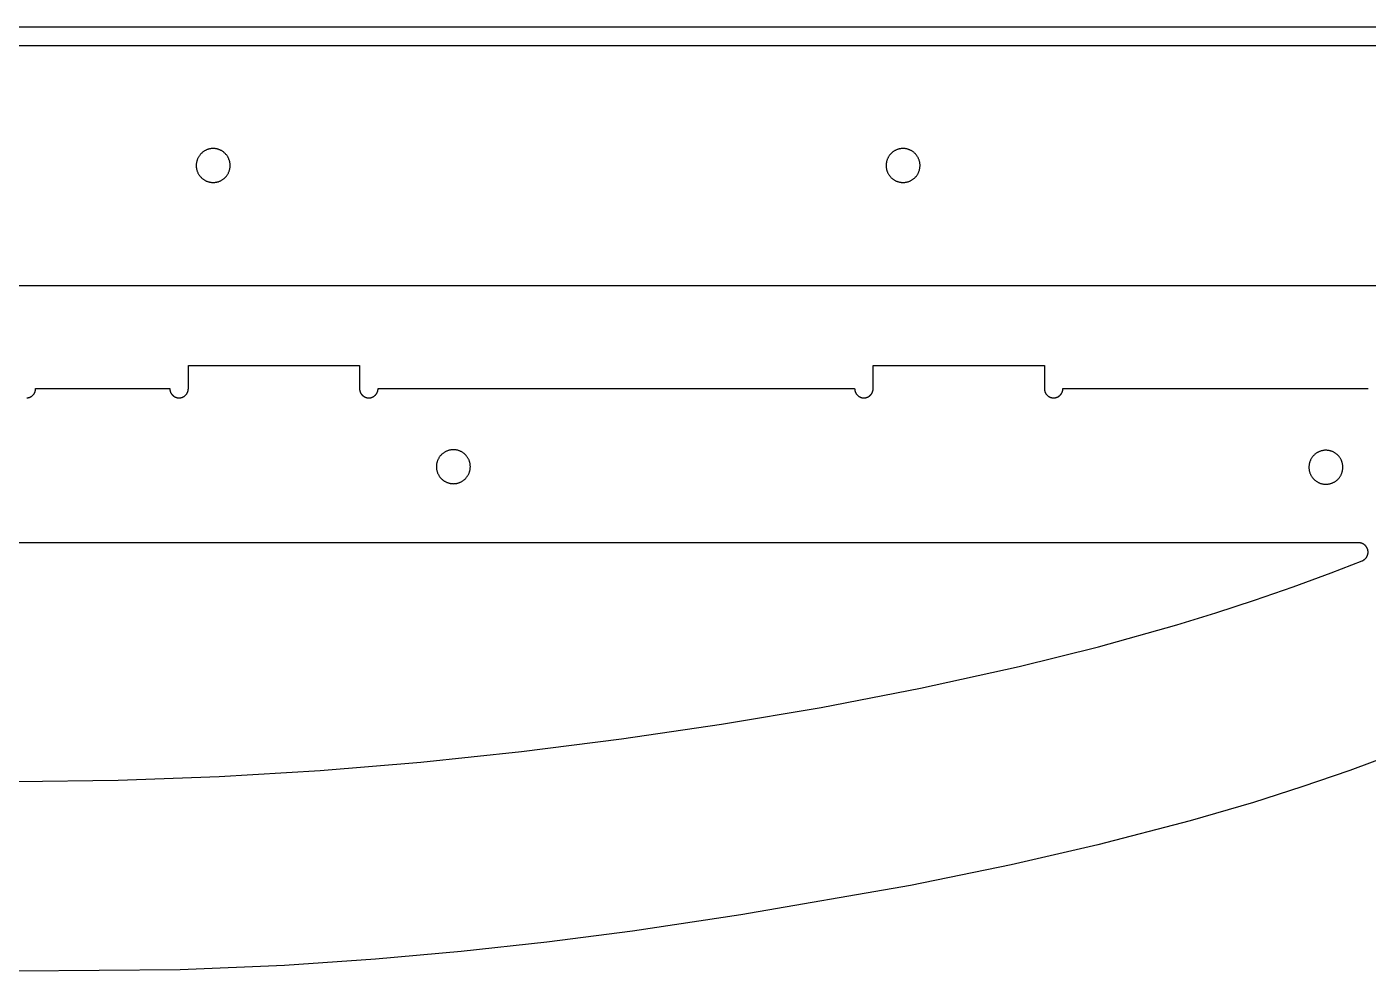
# Model space of a CAD drawing. Header units: millimetres. Extents: x 0 to 2500, y 0 to 1250.
# Drawn here: x 641.1 to 1076, y 628 to 934.1 of the extents above; entities that cross this region are included whole.
import ezdxf

# ---------------------------------------------------------------- set-up
doc = ezdxf.new("R2010")
doc.units = ezdxf.units.MM
doc.header["$MEASUREMENT"] = 0
doc.layers.add('TAGLIO', color=56, linetype='Continuous', true_color=0x8b8b00)

msp = doc.modelspace()

# ---------------------------------------------------------------- linework, layer by layer
at = {"layer": 'TAGLIO'}
for points in [[(432.86, 934.12), (1193.46, 934.12)], [(432.86, 928.12), (1193.46, 928.12)], [(1176.38, 850.21), (449.1, 850.21)], [(693.5, 816.84), (693.5, 824.34)], [(693.5, 824.34), (749, 824.34)], [(749, 824.34), (749, 816.84)], [(915.5, 816.84), (915.5, 824.34)], [(915.5, 824.34), (971, 824.34)], [(971, 824.34), (971, 816.84)], [(641.13, 813.84), (641.2, 813.85), (641.27, 813.85), (641.34, 813.86), (641.41, 813.87), (641.48, 813.88), (641.55, 813.89), (641.62, 813.91), (641.69, 813.92), (641.76, 813.94), (641.83, 813.96), (641.9, 813.98), (641.97, 814), (642.03, 814.03), (642.1, 814.05), (642.17, 814.08), (642.24, 814.11), (642.31, 814.14), (642.38, 814.18), (642.44, 814.21), (642.51, 814.25), (642.58, 814.29), (642.64, 814.33), (642.71, 814.37), (642.77, 814.42), (642.83, 814.46), (642.89, 814.51), (642.95, 814.56), (643.01, 814.61), (643.07, 814.67), (643.12, 814.72), (643.18, 814.78), (643.23, 814.83), (643.28, 814.89), (643.33, 814.95), (643.38, 815.01), (643.42, 815.07), (643.47, 815.14), (643.51, 815.2), (643.55, 815.26), (643.59, 815.33), (643.63, 815.4), (643.66, 815.46), (643.7, 815.53), (643.73, 815.6), (643.76, 815.67), (643.79, 815.74), (643.82, 815.81), (643.84, 815.88), (643.86, 815.95), (643.88, 816.02), (643.9, 816.09), (643.92, 816.16), (643.94, 816.23), (643.95, 816.3), (643.96, 816.37), (643.97, 816.43), (643.98, 816.5), (643.99, 816.57), (643.99, 816.64), (644, 816.71), (644, 816.78), (644, 816.84)], [(644, 816.84), (687.5, 816.84)], [(687.5, 816.84), (687.5, 816.78), (687.5, 816.71), (687.51, 816.64), (687.51, 816.57), (687.52, 816.5), (687.53, 816.43), (687.54, 816.37), (687.55, 816.3), (687.56, 816.23), (687.58, 816.16), (687.6, 816.09), (687.62, 816.02), (687.64, 815.95), (687.66, 815.88), (687.68, 815.81), (687.71, 815.74), (687.74, 815.67), (687.77, 815.6), (687.8, 815.53), (687.84, 815.46), (687.87, 815.4), (687.91, 815.33), (687.95, 815.26), (687.99, 815.2), (688.03, 815.14), (688.08, 815.07), (688.12, 815.01), (688.17, 814.95), (688.22, 814.89), (688.27, 814.83), (688.32, 814.78), (688.38, 814.72), (688.43, 814.67), (688.49, 814.61), (688.55, 814.56), (688.61, 814.51), (688.67, 814.46), (688.73, 814.42), (688.79, 814.37), (688.86, 814.33), (688.92, 814.29), (688.99, 814.25), (689.06, 814.21), (689.12, 814.18), (689.19, 814.14), (689.26, 814.11), (689.33, 814.08), (689.4, 814.05), (689.47, 814.03), (689.53, 814), (689.6, 813.98), (689.67, 813.96), (689.74, 813.94), (689.81, 813.92), (689.88, 813.91), (689.95, 813.89), (690.02, 813.88), (690.09, 813.87), (690.16, 813.86), (690.23, 813.85), (690.3, 813.85), (690.37, 813.84), (690.43, 813.84), (690.5, 813.84), (690.57, 813.84), (690.63, 813.84), (690.7, 813.85), (690.77, 813.85), (690.84, 813.86), (690.91, 813.87), (690.98, 813.88), (691.05, 813.89), (691.12, 813.91), (691.19, 813.92), (691.26, 813.94), (691.33, 813.96), (691.4, 813.98), (691.47, 814), (691.53, 814.03), (691.6, 814.05), (691.67, 814.08), (691.74, 814.11), (691.81, 814.14), (691.88, 814.18), (691.94, 814.21), (692.01, 814.25), (692.08, 814.29), (692.14, 814.33), (692.21, 814.37), (692.27, 814.42), (692.33, 814.46), (692.39, 814.51), (692.45, 814.56), (692.51, 814.61), (692.57, 814.67), (692.62, 814.72), (692.68, 814.78), (692.73, 814.83), (692.78, 814.89), (692.83, 814.95), (692.88, 815.01), (692.92, 815.07), (692.97, 815.14), (693.01, 815.2), (693.05, 815.26), (693.09, 815.33), (693.13, 815.4), (693.16, 815.46), (693.2, 815.53), (693.23, 815.6), (693.26, 815.67), (693.29, 815.74), (693.32, 815.81), (693.34, 815.88), (693.36, 815.95), (693.38, 816.02), (693.4, 816.09), (693.42, 816.16), (693.44, 816.23), (693.45, 816.3), (693.46, 816.37), (693.47, 816.43), (693.48, 816.5), (693.49, 816.57), (693.49, 816.64), (693.5, 816.71), (693.5, 816.78), (693.5, 816.84)], [(749, 816.84), (749, 816.78), (749, 816.71), (749.01, 816.64), (749.01, 816.57), (749.02, 816.5), (749.03, 816.43), (749.04, 816.37), (749.05, 816.3), (749.06, 816.23), (749.08, 816.16), (749.1, 816.09), (749.12, 816.02), (749.14, 815.95), (749.16, 815.88), (749.18, 815.81), (749.21, 815.74), (749.24, 815.67), (749.27, 815.6), (749.3, 815.53), (749.34, 815.46), (749.37, 815.4), (749.41, 815.33), (749.45, 815.26), (749.49, 815.2), (749.53, 815.14), (749.58, 815.07), (749.62, 815.01), (749.67, 814.95), (749.72, 814.89), (749.77, 814.83), (749.82, 814.78), (749.88, 814.72), (749.93, 814.67), (749.99, 814.61), (750.05, 814.56), (750.11, 814.51), (750.17, 814.46), (750.23, 814.42), (750.29, 814.37), (750.36, 814.33), (750.42, 814.29), (750.49, 814.25), (750.56, 814.21), (750.62, 814.18), (750.69, 814.14), (750.76, 814.11), (750.83, 814.08), (750.9, 814.05), (750.97, 814.03), (751.03, 814), (751.1, 813.98), (751.17, 813.96), (751.24, 813.94), (751.31, 813.92), (751.38, 813.91), (751.45, 813.89), (751.52, 813.88), (751.59, 813.87), (751.66, 813.86), (751.73, 813.85), (751.8, 813.85), (751.87, 813.84), (751.93, 813.84), (752, 813.84), (752.07, 813.84), (752.13, 813.84), (752.2, 813.85), (752.27, 813.85), (752.34, 813.86), (752.41, 813.87), (752.48, 813.88), (752.55, 813.89), (752.62, 813.91), (752.69, 813.92), (752.76, 813.94), (752.83, 813.96), (752.9, 813.98), (752.97, 814), (753.03, 814.03), (753.1, 814.05), (753.17, 814.08), (753.24, 814.11), (753.31, 814.14), (753.38, 814.18), (753.44, 814.21), (753.51, 814.25), (753.58, 814.29), (753.64, 814.33), (753.71, 814.37), (753.77, 814.42), (753.83, 814.46), (753.89, 814.51), (753.95, 814.56), (754.01, 814.61), (754.07, 814.67), (754.12, 814.72), (754.18, 814.78), (754.23, 814.83), (754.28, 814.89), (754.33, 814.95), (754.38, 815.01), (754.42, 815.07), (754.47, 815.14), (754.51, 815.2), (754.55, 815.26), (754.59, 815.33), (754.63, 815.4), (754.66, 815.46), (754.7, 815.53), (754.73, 815.6), (754.76, 815.67), (754.79, 815.74), (754.82, 815.81), (754.84, 815.88), (754.86, 815.95), (754.88, 816.02), (754.9, 816.09), (754.92, 816.16), (754.94, 816.23), (754.95, 816.3), (754.96, 816.37), (754.97, 816.43), (754.98, 816.5), (754.99, 816.57), (754.99, 816.64), (755, 816.71), (755, 816.78), (755, 816.84)], [(755, 816.84), (909.5, 816.84)], [(909.5, 816.84), (909.5, 816.78), (909.5, 816.71), (909.51, 816.64), (909.51, 816.57), (909.52, 816.5), (909.53, 816.43), (909.54, 816.37), (909.55, 816.3), (909.56, 816.23), (909.58, 816.16), (909.6, 816.09), (909.62, 816.02), (909.64, 815.95), (909.66, 815.88), (909.68, 815.81), (909.71, 815.74), (909.74, 815.67), (909.77, 815.6), (909.8, 815.53), (909.84, 815.46), (909.87, 815.4), (909.91, 815.33), (909.95, 815.26), (909.99, 815.2), (910.03, 815.14), (910.08, 815.07), (910.12, 815.01), (910.17, 814.95), (910.22, 814.89), (910.27, 814.83), (910.32, 814.78), (910.38, 814.72), (910.43, 814.67), (910.49, 814.61), (910.55, 814.56), (910.61, 814.51), (910.67, 814.46), (910.73, 814.42), (910.79, 814.37), (910.86, 814.33), (910.92, 814.29), (910.99, 814.25), (911.06, 814.21), (911.12, 814.18), (911.19, 814.14), (911.26, 814.11), (911.33, 814.08), (911.4, 814.05), (911.47, 814.03), (911.53, 814), (911.6, 813.98), (911.67, 813.96), (911.74, 813.94), (911.81, 813.92), (911.88, 813.91), (911.95, 813.89), (912.02, 813.88), (912.09, 813.87), (912.16, 813.86), (912.23, 813.85), (912.3, 813.85), (912.37, 813.84), (912.43, 813.84), (912.5, 813.84), (912.57, 813.84), (912.63, 813.84), (912.7, 813.85), (912.77, 813.85), (912.84, 813.86), (912.91, 813.87), (912.98, 813.88), (913.05, 813.89), (913.12, 813.91), (913.19, 813.92), (913.26, 813.94), (913.33, 813.96), (913.4, 813.98), (913.47, 814), (913.53, 814.03), (913.6, 814.05), (913.67, 814.08), (913.74, 814.11), (913.81, 814.14), (913.88, 814.18), (913.94, 814.21), (914.01, 814.25), (914.08, 814.29), (914.14, 814.33), (914.21, 814.37), (914.27, 814.42), (914.33, 814.46), (914.39, 814.51), (914.45, 814.56), (914.51, 814.61), (914.57, 814.67), (914.62, 814.72), (914.68, 814.78), (914.73, 814.83), (914.78, 814.89), (914.83, 814.95), (914.88, 815.01), (914.92, 815.07), (914.97, 815.14), (915.01, 815.2), (915.05, 815.26), (915.09, 815.33), (915.13, 815.4), (915.16, 815.46), (915.2, 815.53), (915.23, 815.6), (915.26, 815.67), (915.29, 815.74), (915.32, 815.81), (915.34, 815.88), (915.36, 815.95), (915.38, 816.02), (915.4, 816.09), (915.42, 816.16), (915.44, 816.23), (915.45, 816.3), (915.46, 816.37), (915.47, 816.43), (915.48, 816.5), (915.49, 816.57), (915.49, 816.64), (915.5, 816.71), (915.5, 816.78), (915.5, 816.84)], [(971, 816.84), (971, 816.78), (971, 816.71), (971.01, 816.64), (971.01, 816.57), (971.02, 816.5), (971.03, 816.43), (971.04, 816.37), (971.05, 816.3), (971.06, 816.23), (971.08, 816.16), (971.1, 816.09), (971.12, 816.02), (971.14, 815.95), (971.16, 815.88), (971.18, 815.81), (971.21, 815.74), (971.24, 815.67), (971.27, 815.6), (971.3, 815.53), (971.34, 815.46), (971.37, 815.4), (971.41, 815.33), (971.45, 815.26), (971.49, 815.2), (971.53, 815.14), (971.58, 815.07), (971.62, 815.01), (971.67, 814.95), (971.72, 814.89), (971.77, 814.83), (971.82, 814.78), (971.88, 814.72), (971.93, 814.67), (971.99, 814.61), (972.05, 814.56), (972.11, 814.51), (972.17, 814.46), (972.23, 814.42), (972.29, 814.37), (972.36, 814.33), (972.42, 814.29), (972.49, 814.25), (972.56, 814.21), (972.62, 814.18), (972.69, 814.14), (972.76, 814.11), (972.83, 814.08), (972.9, 814.05), (972.97, 814.03), (973.03, 814), (973.1, 813.98), (973.17, 813.96), (973.24, 813.94), (973.31, 813.92), (973.38, 813.91), (973.45, 813.89), (973.52, 813.88), (973.59, 813.87), (973.66, 813.86), (973.73, 813.85), (973.8, 813.85), (973.87, 813.84), (973.93, 813.84), (974, 813.84), (974.07, 813.84), (974.13, 813.84), (974.2, 813.85), (974.27, 813.85), (974.34, 813.86), (974.41, 813.87), (974.48, 813.88), (974.55, 813.89), (974.62, 813.91), (974.69, 813.92), (974.76, 813.94), (974.83, 813.96), (974.9, 813.98), (974.97, 814), (975.03, 814.03), (975.1, 814.05), (975.17, 814.08), (975.24, 814.11), (975.31, 814.14), (975.38, 814.18), (975.44, 814.21), (975.51, 814.25), (975.58, 814.29), (975.64, 814.33), (975.71, 814.37), (975.77, 814.42), (975.83, 814.46), (975.89, 814.51), (975.95, 814.56), (976.01, 814.61), (976.07, 814.67), (976.12, 814.72), (976.18, 814.78), (976.23, 814.83), (976.28, 814.89), (976.33, 814.95), (976.38, 815.01), (976.42, 815.07), (976.47, 815.14), (976.51, 815.2), (976.55, 815.26), (976.59, 815.33), (976.63, 815.4), (976.66, 815.46), (976.7, 815.53), (976.73, 815.6), (976.76, 815.67), (976.79, 815.74), (976.82, 815.81), (976.84, 815.88), (976.86, 815.95), (976.88, 816.02), (976.9, 816.09), (976.92, 816.16), (976.94, 816.23), (976.95, 816.3), (976.96, 816.37), (976.97, 816.43), (976.98, 816.5), (976.99, 816.57), (976.99, 816.64), (977, 816.71), (977, 816.78), (977, 816.84)], [(977, 816.84), (1076, 816.84)], [(1072.94, 766.84), (203.06, 766.84)], [(1074.02, 761.04), (1074.08, 761.06), (1074.13, 761.09), (1074.19, 761.11), (1074.24, 761.14), (1074.3, 761.17), (1074.35, 761.2), (1074.41, 761.23), (1074.46, 761.26), (1074.52, 761.29), (1074.57, 761.32), (1074.62, 761.36), (1074.68, 761.4), (1074.73, 761.43), (1074.78, 761.47), (1074.83, 761.51), (1074.88, 761.55), (1074.93, 761.6), (1074.98, 761.64), (1075.03, 761.69), (1075.08, 761.73), (1075.12, 761.78), (1075.17, 761.83), (1075.21, 761.88), (1075.25, 761.93), (1075.3, 761.99), (1075.34, 762.04), (1075.38, 762.09), (1075.42, 762.15), (1075.45, 762.2), (1075.49, 762.26), (1075.53, 762.32), (1075.56, 762.38), (1075.59, 762.44), (1075.62, 762.5), (1075.65, 762.56), (1075.68, 762.62), (1075.71, 762.68), (1075.73, 762.75), (1075.76, 762.81), (1075.78, 762.87), (1075.8, 762.94), (1075.82, 763), (1075.84, 763.06), (1075.85, 763.13), (1075.87, 763.19), (1075.88, 763.26), (1075.9, 763.32), (1075.91, 763.39), (1075.91, 763.45), (1075.92, 763.52), (1075.93, 763.58), (1075.93, 763.65), (1075.94, 763.71), (1075.94, 763.77), (1075.94, 763.84), (1075.94, 763.9), (1075.94, 763.96), (1075.93, 764.03), (1075.93, 764.09), (1075.92, 764.15), (1075.92, 764.21), (1075.91, 764.27), (1075.9, 764.33), (1075.89, 764.39), (1075.88, 764.45), (1075.87, 764.51), (1075.85, 764.57), (1075.84, 764.63), (1075.82, 764.69), (1075.8, 764.75), (1075.78, 764.81), (1075.76, 764.87), (1075.74, 764.92), (1075.71, 764.98), (1075.69, 765.04), (1075.66, 765.1), (1075.64, 765.16), (1075.61, 765.22), (1075.58, 765.28), (1075.54, 765.33), (1075.51, 765.39), (1075.48, 765.45), (1075.44, 765.5), (1075.4, 765.56), (1075.36, 765.61), (1075.32, 765.66), (1075.28, 765.72), (1075.24, 765.77), (1075.2, 765.82), (1075.15, 765.87), (1075.11, 765.92), (1075.06, 765.97), (1075.01, 766.01), (1074.96, 766.06), (1074.91, 766.11), (1074.86, 766.15), (1074.81, 766.19), (1074.75, 766.23), (1074.7, 766.27), (1074.64, 766.31), (1074.59, 766.35), (1074.53, 766.39), (1074.47, 766.42), (1074.41, 766.46), (1074.35, 766.49), (1074.3, 766.52), (1074.24, 766.55), (1074.17, 766.58), (1074.11, 766.6), (1074.05, 766.63), (1073.99, 766.65), (1073.93, 766.67), (1073.87, 766.7), (1073.81, 766.71), (1073.74, 766.73), (1073.68, 766.75), (1073.62, 766.76), (1073.56, 766.78), (1073.49, 766.79), (1073.43, 766.8), (1073.37, 766.81), (1073.31, 766.82), (1073.24, 766.83), (1073.18, 766.83), (1073.12, 766.84), (1073.06, 766.84), (1073, 766.84), (1072.94, 766.84)], [(1063.99, 757.18), (1074.02, 761.04)], [(638, 689.51), (670.77, 689.91), (703.52, 691.1), (736.22, 693.07), (768.87, 695.8), (801.45, 699.23), (833.96, 703.33), (866.38, 708.07), (898.69, 713.51), (930.86, 719.72), (962.87, 726.78), (988.52, 733.15), (1013.97, 740.25), (1026.6, 744.12), (1039.15, 748.22), (1051.62, 752.56), (1063.99, 757.18)], [(1085.39, 698.74), (1070.03, 693.07), (1054.49, 687.74), (1038.75, 682.73), (1018.25, 676.73), (988.36, 668.91), (960.21, 662.42), (927.6, 655.77), (872.57, 646.22), (837.48, 641.02), (809.7, 637.43), (781.96, 634.37), (754.17, 631.86), (724.62, 629.84), (690.86, 628.43), (638.29, 628)]]:
    msp.add_lwpolyline(points, dxfattribs=at)
for points in [[(702.88, 883.83), (703.06, 883.88), (703.24, 883.93), (703.42, 883.99), (703.6, 884.06), (703.78, 884.14), (703.95, 884.22), (704.12, 884.3), (704.29, 884.39), (704.45, 884.49), (704.61, 884.59), (704.77, 884.7), (704.92, 884.82), (705.07, 884.94), (705.22, 885.06), (705.36, 885.19), (705.49, 885.32), (705.62, 885.46), (705.75, 885.61), (705.87, 885.75), (705.99, 885.91), (706.1, 886.06), (706.2, 886.22), (706.3, 886.38), (706.4, 886.55), (706.48, 886.72), (706.57, 886.89), (706.64, 887.07), (706.71, 887.24), (706.78, 887.42), (706.83, 887.61), (706.88, 887.79), (706.93, 887.98), (706.97, 888.16), (707, 888.35), (707.02, 888.54), (707.04, 888.73), (707.05, 888.92), (707.06, 889.11), (707.06, 889.3), (707.05, 889.49), (707.04, 889.68), (707.01, 889.87), (706.99, 890.06), (706.95, 890.25), (706.91, 890.44), (706.86, 890.62), (706.81, 890.81), (706.75, 890.99), (706.68, 891.17), (706.61, 891.34), (706.53, 891.52), (706.45, 891.69), (706.36, 891.86), (706.26, 892.02), (706.16, 892.18), (706.05, 892.34), (705.94, 892.49), (705.82, 892.64), (705.7, 892.79), (705.57, 892.93), (705.44, 893.07), (705.3, 893.2), (705.16, 893.33), (705.01, 893.45), (704.86, 893.57), (704.71, 893.68), (704.55, 893.79), (704.38, 893.89), (704.22, 893.98), (704.05, 894.07), (703.88, 894.15), (703.7, 894.23), (703.53, 894.3), (703.35, 894.37), (703.17, 894.43), (702.98, 894.48), (702.8, 894.53), (702.61, 894.57), (702.42, 894.6), (702.23, 894.63), (702.04, 894.65), (701.85, 894.66), (701.66, 894.67), (701.47, 894.67), (701.28, 894.66), (701.09, 894.65), (700.9, 894.63), (700.71, 894.6), (700.52, 894.57), (700.34, 894.53), (700.15, 894.48), (699.97, 894.43), (699.79, 894.37), (699.61, 894.31), (699.43, 894.24), (699.25, 894.16), (699.08, 894.08), (698.91, 893.99), (698.75, 893.89), (698.59, 893.79), (698.43, 893.69), (698.27, 893.58), (698.12, 893.46), (697.97, 893.34), (697.83, 893.21), (697.69, 893.08), (697.56, 892.94), (697.43, 892.8), (697.31, 892.66), (697.19, 892.51), (697.08, 892.35), (696.97, 892.19), (696.87, 892.03), (696.77, 891.87), (696.68, 891.7), (696.59, 891.53), (696.51, 891.36), (696.44, 891.18), (696.37, 891), (696.31, 890.82), (696.26, 890.64), (696.21, 890.45), (696.17, 890.27), (696.14, 890.08), (696.11, 889.89), (696.09, 889.7), (696.07, 889.51), (696.06, 889.32), (696.06, 889.13), (696.06, 888.94), (696.08, 888.75), (696.09, 888.56), (696.12, 888.37), (696.15, 888.18), (696.19, 887.99), (696.23, 887.81), (696.28, 887.62), (696.34, 887.44), (696.4, 887.26), (696.47, 887.08), (696.55, 886.91), (696.63, 886.73), (696.72, 886.56), (696.81, 886.4), (696.91, 886.23), (697.01, 886.07), (697.12, 885.92), (697.24, 885.77), (697.36, 885.62), (697.48, 885.47), (697.61, 885.34), (697.75, 885.2), (697.89, 885.07), (698.03, 884.95), (698.18, 884.83), (698.34, 884.71), (698.49, 884.6), (698.65, 884.5), (698.82, 884.4), (698.98, 884.31), (699.15, 884.22), (699.33, 884.14), (699.5, 884.07), (699.68, 884), (699.86, 883.94), (700.04, 883.88), (700.23, 883.83), (700.41, 883.79), (700.6, 883.75), (700.79, 883.72), (700.98, 883.7), (701.17, 883.68), (701.36, 883.67), (701.55, 883.67), (701.74, 883.67), (701.93, 883.68), (702.12, 883.7), (702.31, 883.72), (702.5, 883.75), (702.69, 883.79)], [(926.52, 883.83), (926.7, 883.88), (926.88, 883.93), (927.06, 883.99), (927.24, 884.06), (927.42, 884.14), (927.59, 884.22), (927.76, 884.3), (927.93, 884.39), (928.09, 884.49), (928.25, 884.59), (928.41, 884.7), (928.56, 884.82), (928.71, 884.94), (928.86, 885.06), (929, 885.19), (929.13, 885.32), (929.26, 885.46), (929.39, 885.61), (929.51, 885.75), (929.63, 885.91), (929.74, 886.06), (929.84, 886.22), (929.94, 886.38), (930.04, 886.55), (930.12, 886.72), (930.21, 886.89), (930.28, 887.07), (930.35, 887.24), (930.42, 887.42), (930.47, 887.61), (930.52, 887.79), (930.57, 887.98), (930.61, 888.16), (930.64, 888.35), (930.66, 888.54), (930.68, 888.73), (930.69, 888.92), (930.7, 889.11), (930.7, 889.3), (930.69, 889.49), (930.68, 889.68), (930.65, 889.87), (930.63, 890.06), (930.59, 890.25), (930.55, 890.44), (930.5, 890.62), (930.45, 890.81), (930.39, 890.99), (930.32, 891.17), (930.25, 891.34), (930.17, 891.52), (930.09, 891.69), (930, 891.86), (929.9, 892.02), (929.8, 892.18), (929.69, 892.34), (929.58, 892.49), (929.46, 892.64), (929.34, 892.79), (929.21, 892.93), (929.08, 893.07), (928.94, 893.2), (928.8, 893.33), (928.65, 893.45), (928.5, 893.57), (928.35, 893.68), (928.19, 893.79), (928.02, 893.89), (927.86, 893.98), (927.69, 894.07), (927.52, 894.15), (927.34, 894.23), (927.17, 894.3), (926.99, 894.37), (926.81, 894.43), (926.62, 894.48), (926.44, 894.53), (926.25, 894.57), (926.06, 894.6), (925.87, 894.63), (925.68, 894.65), (925.49, 894.66), (925.3, 894.67), (925.11, 894.67), (924.92, 894.66), (924.73, 894.65), (924.54, 894.63), (924.35, 894.6), (924.16, 894.57), (923.98, 894.53), (923.79, 894.48), (923.61, 894.43), (923.43, 894.37), (923.25, 894.31), (923.07, 894.24), (922.89, 894.16), (922.72, 894.08), (922.55, 893.99), (922.39, 893.89), (922.23, 893.79), (922.07, 893.69), (921.91, 893.58), (921.76, 893.46), (921.61, 893.34), (921.47, 893.21), (921.33, 893.08), (921.2, 892.94), (921.07, 892.8), (920.95, 892.66), (920.83, 892.51), (920.72, 892.35), (920.61, 892.19), (920.51, 892.03), (920.41, 891.87), (920.32, 891.7), (920.23, 891.53), (920.15, 891.36), (920.08, 891.18), (920.01, 891), (919.95, 890.82), (919.9, 890.64), (919.85, 890.45), (919.81, 890.27), (919.78, 890.08), (919.75, 889.89), (919.73, 889.7), (919.71, 889.51), (919.7, 889.32), (919.7, 889.13), (919.7, 888.94), (919.72, 888.75), (919.73, 888.56), (919.76, 888.37), (919.79, 888.18), (919.83, 887.99), (919.87, 887.81), (919.92, 887.62), (919.98, 887.44), (920.04, 887.26), (920.11, 887.08), (920.19, 886.91), (920.27, 886.73), (920.36, 886.56), (920.45, 886.4), (920.55, 886.23), (920.65, 886.07), (920.76, 885.92), (920.88, 885.77), (921, 885.62), (921.12, 885.47), (921.26, 885.34), (921.39, 885.2), (921.53, 885.07), (921.67, 884.95), (921.82, 884.83), (921.98, 884.71), (922.13, 884.6), (922.29, 884.5), (922.46, 884.4), (922.62, 884.31), (922.79, 884.22), (922.97, 884.14), (923.14, 884.07), (923.32, 884), (923.5, 883.94), (923.68, 883.88), (923.87, 883.83), (924.06, 883.79), (924.24, 883.75), (924.43, 883.72), (924.62, 883.7), (924.81, 883.68), (925, 883.67), (925.19, 883.67), (925.38, 883.67), (925.57, 883.68), (925.76, 883.7), (925.95, 883.72), (926.14, 883.75), (926.33, 883.79)], [(773.92, 791.53), (773.92, 791.34), (773.93, 791.15), (773.95, 790.96), (773.97, 790.77), (774, 790.58), (774.04, 790.4), (774.08, 790.21), (774.13, 790.03), (774.19, 789.84), (774.25, 789.66), (774.32, 789.48), (774.39, 789.31), (774.47, 789.14), (774.56, 788.97), (774.65, 788.8), (774.75, 788.63), (774.85, 788.47), (774.96, 788.32), (775.08, 788.16), (775.19, 788.02), (775.32, 787.87), (775.45, 787.73), (775.58, 787.59), (775.72, 787.46), (775.87, 787.34), (776.01, 787.22), (776.17, 787.1), (776.32, 786.99), (776.48, 786.89), (776.64, 786.79), (776.81, 786.69), (776.98, 786.61), (777.15, 786.52), (777.33, 786.45), (777.51, 786.38), (777.69, 786.32), (777.87, 786.26), (778.05, 786.21), (778.24, 786.16), (778.42, 786.13), (778.61, 786.09), (778.8, 786.07), (778.99, 786.05), (779.18, 786.04), (779.37, 786.03), (779.56, 786.04), (779.76, 786.04), (779.95, 786.06), (780.14, 786.08), (780.32, 786.11), (780.51, 786.14), (780.7, 786.18), (780.88, 786.23), (781.07, 786.29), (781.25, 786.35), (781.43, 786.41), (781.6, 786.49), (781.78, 786.56), (781.95, 786.65), (782.12, 786.74), (782.28, 786.84), (782.44, 786.94), (782.6, 787.05), (782.75, 787.16), (782.9, 787.28), (783.05, 787.4), (783.19, 787.53), (783.33, 787.66), (783.46, 787.8), (783.59, 787.94), (783.71, 788.09), (783.83, 788.24), (783.94, 788.39), (784.04, 788.55), (784.14, 788.72), (784.24, 788.88), (784.33, 789.05), (784.41, 789.22), (784.49, 789.4), (784.56, 789.57), (784.63, 789.75), (784.68, 789.93), (784.74, 790.12), (784.78, 790.3), (784.82, 790.49), (784.85, 790.68), (784.88, 790.87), (784.9, 791.06), (784.91, 791.25), (784.92, 791.44), (784.92, 791.63), (784.91, 791.82), (784.9, 792.01), (784.88, 792.2), (784.85, 792.39), (784.82, 792.58), (784.78, 792.76), (784.74, 792.95), (784.68, 793.13), (784.63, 793.32), (784.56, 793.49), (784.49, 793.67), (784.41, 793.85), (784.33, 794.02), (784.24, 794.19), (784.14, 794.35), (784.04, 794.52), (783.94, 794.67), (783.83, 794.83), (783.71, 794.98), (783.59, 795.13), (783.46, 795.27), (783.33, 795.41), (783.19, 795.54), (783.05, 795.67), (782.9, 795.79), (782.75, 795.91), (782.6, 796.02), (782.44, 796.13), (782.28, 796.23), (782.12, 796.33), (781.95, 796.42), (781.78, 796.5), (781.6, 796.58), (781.43, 796.66), (781.25, 796.72), (781.07, 796.78), (780.88, 796.84), (780.7, 796.88), (780.51, 796.93), (780.32, 796.96), (780.14, 796.99), (779.95, 797.01), (779.76, 797.02), (779.56, 797.03), (779.37, 797.03), (779.18, 797.03), (778.99, 797.02), (778.8, 797), (778.61, 796.97), (778.42, 796.94), (778.24, 796.91), (778.05, 796.86), (777.87, 796.81), (777.69, 796.75), (777.51, 796.69), (777.33, 796.62), (777.15, 796.54), (776.98, 796.46), (776.81, 796.38), (776.64, 796.28), (776.48, 796.18), (776.32, 796.08), (776.17, 795.97), (776.01, 795.85), (775.87, 795.73), (775.72, 795.6), (775.58, 795.47), (775.45, 795.34), (775.32, 795.2), (775.19, 795.05), (775.08, 794.9), (774.96, 794.75), (774.85, 794.59), (774.75, 794.43), (774.65, 794.27), (774.56, 794.1), (774.47, 793.93), (774.39, 793.76), (774.32, 793.58), (774.25, 793.41), (774.19, 793.22), (774.13, 793.04), (774.08, 792.86), (774.04, 792.67), (774, 792.48), (773.97, 792.3), (773.95, 792.11), (773.93, 791.92), (773.92, 791.73)], [(1056.77, 791.36), (1056.77, 791.17), (1056.78, 790.98), (1056.79, 790.78), (1056.82, 790.6), (1056.85, 790.41), (1056.88, 790.22), (1056.93, 790.03), (1056.98, 789.85), (1057.03, 789.67), (1057.09, 789.49), (1057.16, 789.31), (1057.24, 789.13), (1057.32, 788.96), (1057.4, 788.79), (1057.49, 788.62), (1057.59, 788.46), (1057.7, 788.3), (1057.8, 788.14), (1057.92, 787.99), (1058.04, 787.84), (1058.16, 787.69), (1058.29, 787.55), (1058.43, 787.42), (1058.57, 787.29), (1058.71, 787.16), (1058.86, 787.04), (1059.01, 786.92), (1059.16, 786.81), (1059.32, 786.71), (1059.49, 786.61), (1059.65, 786.52), (1059.82, 786.43), (1060, 786.35), (1060.17, 786.27), (1060.35, 786.2), (1060.53, 786.14), (1060.71, 786.08), (1060.9, 786.03), (1061.08, 785.99), (1061.27, 785.95), (1061.46, 785.92), (1061.65, 785.89), (1061.84, 785.87), (1062.03, 785.86), (1062.22, 785.86), (1062.41, 785.86), (1062.6, 785.87), (1062.79, 785.88), (1062.98, 785.9), (1063.17, 785.93), (1063.36, 785.97), (1063.54, 786.01), (1063.73, 786.05), (1063.91, 786.11), (1064.09, 786.17), (1064.27, 786.24), (1064.45, 786.31), (1064.62, 786.39), (1064.79, 786.47), (1064.96, 786.56), (1065.12, 786.66), (1065.29, 786.76), (1065.44, 786.87), (1065.6, 786.98), (1065.75, 787.1), (1065.89, 787.22), (1066.03, 787.35), (1066.17, 787.48), (1066.3, 787.62), (1066.43, 787.76), (1066.55, 787.91), (1066.67, 788.06), (1066.78, 788.22), (1066.89, 788.38), (1066.99, 788.54), (1067.08, 788.7), (1067.17, 788.87), (1067.26, 789.04), (1067.33, 789.22), (1067.4, 789.4), (1067.47, 789.58), (1067.53, 789.76), (1067.58, 789.94), (1067.63, 790.13), (1067.67, 790.31), (1067.7, 790.5), (1067.72, 790.69), (1067.74, 790.88), (1067.76, 791.07), (1067.76, 791.26), (1067.76, 791.45), (1067.76, 791.64), (1067.74, 791.83), (1067.72, 792.02), (1067.7, 792.21), (1067.67, 792.4), (1067.63, 792.59), (1067.58, 792.77), (1067.53, 792.96), (1067.47, 793.14), (1067.4, 793.32), (1067.33, 793.49), (1067.26, 793.67), (1067.17, 793.84), (1067.08, 794.01), (1066.99, 794.18), (1066.89, 794.34), (1066.78, 794.5), (1066.67, 794.65), (1066.55, 794.8), (1066.43, 794.95), (1066.3, 795.09), (1066.17, 795.23), (1066.03, 795.36), (1065.89, 795.49), (1065.75, 795.61), (1065.6, 795.73), (1065.44, 795.85), (1065.29, 795.95), (1065.12, 796.05), (1064.96, 796.15), (1064.79, 796.24), (1064.62, 796.33), (1064.45, 796.41), (1064.27, 796.48), (1064.09, 796.54), (1063.91, 796.6), (1063.73, 796.66), (1063.54, 796.71), (1063.36, 796.75), (1063.17, 796.78), (1062.98, 796.81), (1062.79, 796.83), (1062.6, 796.85), (1062.41, 796.85), (1062.22, 796.86), (1062.03, 796.85), (1061.84, 796.84), (1061.65, 796.82), (1061.46, 796.8), (1061.27, 796.77), (1061.08, 796.73), (1060.9, 796.68), (1060.71, 796.63), (1060.53, 796.58), (1060.35, 796.51), (1060.17, 796.44), (1060, 796.37), (1059.82, 796.28), (1059.65, 796.2), (1059.49, 796.1), (1059.32, 796), (1059.16, 795.9), (1059.01, 795.79), (1058.86, 795.67), (1058.71, 795.55), (1058.57, 795.43), (1058.43, 795.3), (1058.29, 795.16), (1058.16, 795.02), (1058.04, 794.88), (1057.92, 794.73), (1057.8, 794.57), (1057.7, 794.42), (1057.59, 794.26), (1057.49, 794.09), (1057.4, 793.93), (1057.32, 793.76), (1057.24, 793.58), (1057.16, 793.41), (1057.09, 793.23), (1057.03, 793.05), (1056.98, 792.86), (1056.93, 792.68), (1056.88, 792.49), (1056.85, 792.31), (1056.82, 792.12), (1056.79, 791.93), (1056.78, 791.74), (1056.77, 791.55)]]:
    msp.add_lwpolyline(points, close=True, dxfattribs=at)

doc.saveas('drawing.dxf')
